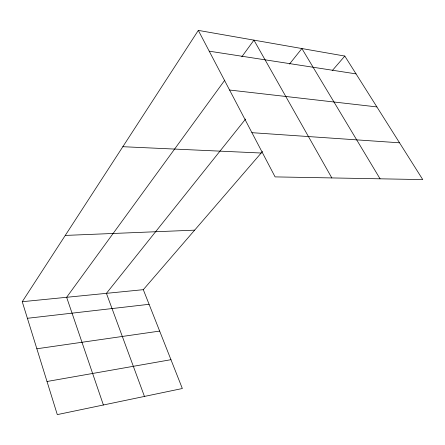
<?xml version="1.0" encoding="UTF-8"?>
<svg xmlns="http://www.w3.org/2000/svg" width="445" height="445" viewBox="0 0 445 445"><rect width="100%" height="100%" fill="white"/><g stroke="black" fill="none" stroke-linecap="round" stroke-linejoin="round"><path stroke-width="0.67" d="M262.533 151.445L143.307 289.673L182.339 388.518L57.299 414.612L22.25 301.704L198.32 30.388L344.803 56.064L422.75 179.591L275.099 176.893L198.32 30.388M224.781 80.178L66.633 297.293L103.385 404.995M241.791 56.821L253.945 40.139L331.825 177.928M245.595 119.038L106.416 293.338L144.453 396.423M289.467 64.091L301.882 48.544L380.063 178.807M332.265 70.605L344.803 56.064M47.02 381.493L170.958 359.694M36.863 348.774L159.66 331.08M27.401 318.297L149.086 304.302M22.25 301.704L143.307 289.673M65.265 235.422L194.649 230.154M122.837 146.705L261.171 153.024M251.931 132.682L399.538 142.801M229.576 90.029L376.887 106.917M209.217 51.186L356.05 73.887"/></g></svg>
